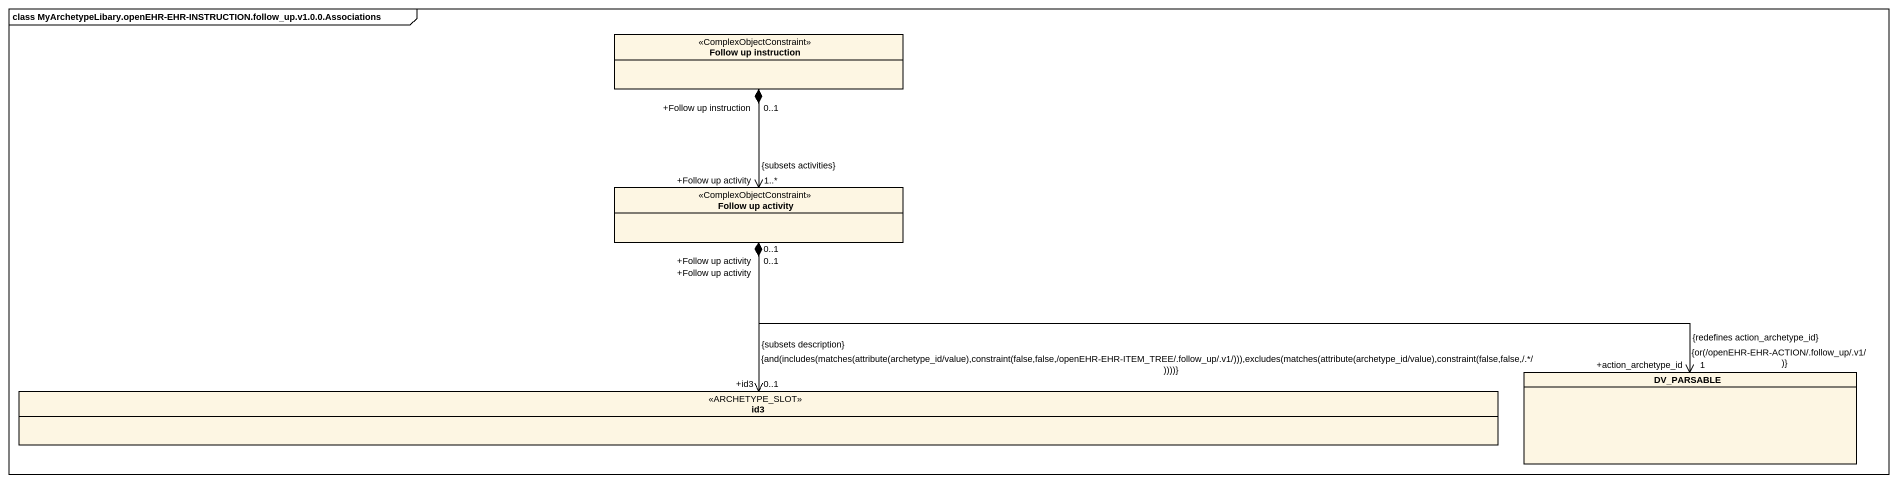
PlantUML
@startuml
mainframe class MyArchetypeLibary.openEHR-EHR-INSTRUCTION.follow_up.v1.0.0.Associations
hide circle
hide empty members
class "Follow up instruction" as Follow_up_instruction <<ComplexObjectConstraint>>
class "Follow up activity" as Follow_up_activity <<ComplexObjectConstraint>>
class id3 <<ARCHETYPE_SLOT>>
class DV_PARSABLE
Follow_up_instruction "+Follow up instruction\n0..1" *--> "+Follow up activity\n1..*\n{subsets activities}" Follow_up_activity
Follow_up_activity "+Follow up activity\n0..1" *--> "+id3\n0..1\n{and(includes(matches(attribute(archetype_id/value),constraint(false,false,/openEHR-EHR-ITEM_TREE/.follow_up/.v1/))),excludes(matches(attribute(archetype_id/value),constraint(false,false,/.*/))))}\n{subsets description}" id3
Follow_up_activity "+Follow up activity\n0..1" *-right-> "+action_archetype_id\n1\n{or(/openEHR-EHR-ACTION/.follow_up/.v1/)}\n{redefines action_archetype_id}" DV_PARSABLE
@enduml
